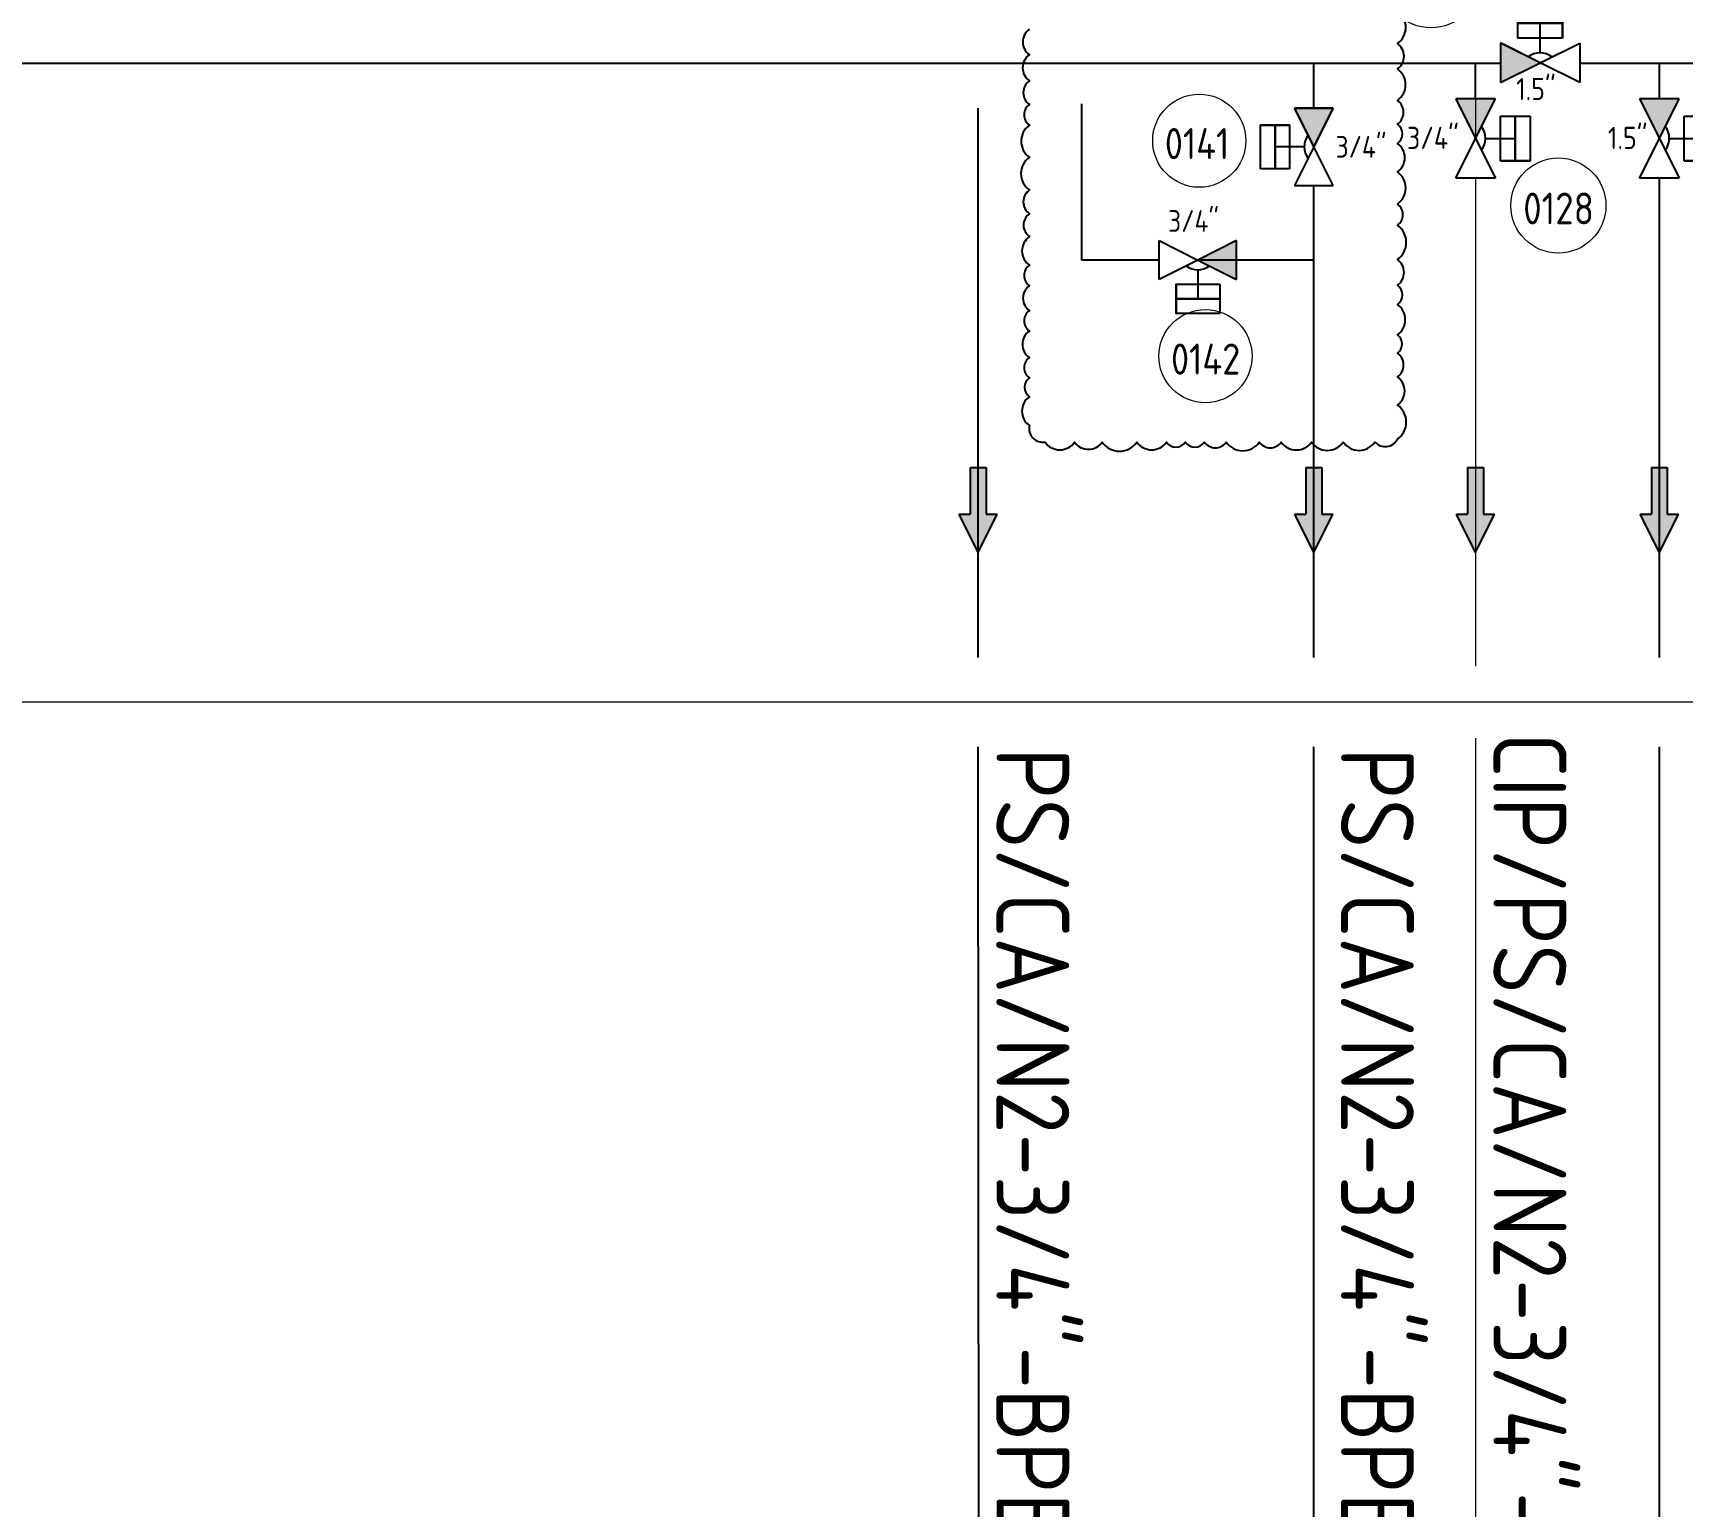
# Model space of a CAD drawing. Header units: millimetres. Extents: x -68339142 to 208, y -167 to 82456658.
# Drawn here: x -68335377 to -68334766, y 82449064 to 82449610 of the extents above; entities that cross this region are included whole.
import ezdxf

# ---------------------------------------------------------------- set-up
doc = ezdxf.new("R2010")
doc.units = ezdxf.units.MM
doc.header["$MEASUREMENT"] = 0
doc.layers.add('AM_8', color=1, linetype='Continuous', lineweight=15)
doc.layers.add('图层01注射用水WFI', color=3, linetype='Continuous', lineweight=5)
for name, color, linetype in [('压缩空气', 130, 'Continuous'), ('文字', 1, 'Continuous'), ('機器', 7, 'Continuous')]:
    doc.layers.add(name, color=color, linetype=linetype)
doc.styles.get("Standard").update_dxf_attribs({"font": 'gbenor.shx', "bigfont": 'gbcbig.shx'})

# ---------------------------------------------------------------- blocks, each defined once
blk = doc.blocks.new('*U379')
at = {"color": 0}
for p, q in [((5.62, 11.25), (-5.63, 11.25)), ((-5.63, 11.25), (0, 0)), ((0, 0), (5.62, 11.25)), ((7.03, -6.33), (7.03, 6.33)), ((7.03, 6.33), (15.47, 6.33)), ((11.25, -6.33), (11.25, 6.33)), ((11.25, 6.33), (11.25, -6.33)), ((15.47, 6.33), (15.47, -6.33)), ((-5.63, -11.25), (0, 0)), ((0, 0), (5.62, -11.25)), ((2.81, 0), (11.25, 0)), ((5.62, -11.25), (-5.63, -11.25))]:
    blk.add_line(p, q, dxfattribs=at)
blk.add_lwpolyline([(7.03, -6.33), (7.03, -6.33), (15.47, -6.33), (15.47, -6.33)], close=True, dxfattribs=at)
at = {"color": 1, "linetype": 'ByBlock', "lineweight": 9}
blk.add_circle((27.46, -15.27), 13.5, dxfattribs=at)
at = {"color": 0}
blk.add_arc((-2.81, 0), 5.62, 323.1301, 36.8699, dxfattribs=at)
at = {"color": 1, "linetype": 'ByBlock', "lineweight": 9}
for tag, p, height in [('尺寸', (-14.61, -3.01), 6.3), ('YQJ_NO', (17.47, -20.6), 9)]:
    blk.add_attdef(tag, p, '', height=height, dxfattribs=at)
for tag, p, height, flags in [('YQJ_ITEMID', (12.3, -9.27), 5, 1), ('YQJ_CODE', (19.75, -12.6), 9, 2), ('YQJ_CLASS_NAME', (12.34, -15.05), 5, 1), ('品牌', (13.52, -20.57), 5, 1), ('供电电源', (13.41, -26.42), 5, 1), ('控制方式', (13.73, -33.14), 5, 1), ('输出信号类型1', (14.15, -39.41), 5, 1), ('输出信号类型2', (13.98, -46.43), 5, 1)]:
    blk.add_attdef(tag, p, '', height=height, dxfattribs=dict(at, flags=flags))
blk = doc.blocks.new('*U43')
h = blk.add_hatch(color=256)
h.dxf.hatch_style = 1
h.paths.add_polyline_path([(5.625, 11.25), (-5.625, 11.25), (0, 0)])
at = {"color": 0}
for p, q in [((5.625, 11.25), (-5.625, 11.25)), ((-5.625, 11.25), (0, 0)), ((0, 0), (5.625, 11.25))]:
    blk.add_line(p, q, dxfattribs=at)
blk = doc.blocks.new('KGJK')
at = {"layer": 'AM_8'}
blk.add_hatch(color=256, dxfattribs=at).paths.add_polyline_path([(5848.81, -1050.61), (5848.81, -1052.35), (5853.94, -1052.35), (5853.94, -1053.56), (5858.11, -1051.48), (5853.94, -1049.39), (5853.94, -1050.61)])
at = {"layer": '文字'}
for p, q in [((5858.11, -1051.48), (5853.94, -1049.39)), ((5853.94, -1049.39), (5853.94, -1050.61)), ((5848.81, -1050.61), (5848.81, -1052.35)), ((5848.81, -1050.61), (5853.94, -1050.61)), ((5858.11, -1051.48), (5853.94, -1053.56)), ((5848.81, -1052.35), (5853.94, -1052.35)), ((5853.94, -1052.35), (5853.94, -1053.56))]:
    blk.add_line(p, q, dxfattribs=at)
blk = doc.blocks.new('*U378')
at = {"color": 0}
for p, q in [((5.62, 11.25), (-5.63, 11.25)), ((-5.63, 11.25), (0, 0)), ((0, 0), (5.62, 11.25)), ((7.03, -6.33), (7.03, 6.33)), ((7.03, 6.33), (15.47, 6.33)), ((11.25, -6.33), (11.25, 6.33)), ((11.25, 6.33), (11.25, -6.33)), ((15.47, 6.33), (15.47, -6.33)), ((-5.63, -11.25), (0, 0)), ((0, 0), (5.62, -11.25)), ((2.81, 0), (11.25, 0)), ((5.62, -11.25), (-5.63, -11.25))]:
    blk.add_line(p, q, dxfattribs=at)
blk.add_lwpolyline([(7.03, -6.33), (7.03, -6.33), (15.47, -6.33), (15.47, -6.33)], close=True, dxfattribs=at)
at = {"color": 1, "linetype": 'ByBlock', "lineweight": 9}
blk.add_circle((23.5, -19.05), 13.5, dxfattribs=at)
at = {"color": 0}
blk.add_arc((-2.81, 0), 5.62, 323.1301, 36.8699, dxfattribs=at)
at = {"color": 1, "linetype": 'ByBlock', "lineweight": 9}
for tag, p, height in [('尺寸', (-19.48, -3.01), 6.3), ('YQJ_NO', (13.51, -24.38), 9)]:
    blk.add_attdef(tag, p, '', height=height, dxfattribs=at)
for tag, p, height, flags in [('YQJ_ITEMID', (12.3, -9.27), 5, 1), ('YQJ_CODE', (15.79, -16.38), 9, 2), ('YQJ_CLASS_NAME', (12.34, -15.05), 5, 1), ('品牌', (13.52, -20.57), 5, 1), ('供电电源', (13.41, -26.42), 5, 1), ('控制方式', (13.73, -33.14), 5, 1), ('输出信号类型1', (14.15, -39.41), 5, 1), ('输出信号类型2', (13.98, -46.43), 5, 1)]:
    blk.add_attdef(tag, p, '', height=height, dxfattribs=dict(at, flags=flags))
blk = doc.blocks.new('*U392')
at = {"color": 0}
for p, q in [((-6.33, 7.03), (-6.33, 15.47)), ((-6.33, 15.47), (6.33, 15.47)), ((6.33, 11.25), (-6.33, 11.25)), ((-6.33, 11.25), (6.33, 11.25)), ((0, 2.81), (0, 11.25)), ((0, 0), (-11.25, 5.62)), ((-11.25, 5.62), (-11.25, -5.63)), ((6.33, 7.03), (-6.33, 7.03)), ((0, 0), (11.25, 5.62)), ((11.25, 5.62), (11.25, -5.63)), ((-11.25, -5.63), (0, 0)), ((11.25, -5.63), (0, 0))]:
    blk.add_line(p, q, dxfattribs=at)
blk.add_lwpolyline([(6.33, 7.03), (6.33, 7.03), (6.33, 15.47), (6.33, 15.47)], close=True, dxfattribs=at)
at = {"color": 1, "linetype": 'ByBlock', "lineweight": 9}
blk.add_circle((-30.95, 23.44), 13.5, dxfattribs=at)
at = {"color": 0}
blk.add_arc((0, -2.81), 5.62, 53.1301, 126.8699, dxfattribs=at)
at = {"color": 1, "linetype": 'ByBlock', "lineweight": 9}
for tag, p, height, flags in [('YQJ_CODE', (-38.66, 26.12), 9, 2), ('YQJ_ITEMID', (12.3, -9.27), 5, 1), ('YQJ_CLASS_NAME', (12.34, -15.05), 5, 1), ('品牌', (13.52, -20.57), 5, 1), ('供电电源', (13.41, -26.42), 5, 1), ('控制方式', (13.73, -33.14), 5, 1), ('输出信号类型1', (14.15, -39.41), 5, 1), ('输出信号类型2', (13.98, -46.43), 5, 1)]:
    blk.add_attdef(tag, p, '', height=height, dxfattribs=dict(at, flags=flags))
for tag, p, height in [('YQJ_NO', (-40.94, 18.11), 9), ('尺寸', (-6.79, -10.59), 6.3)]:
    blk.add_attdef(tag, p, '', height=height, dxfattribs=at)
blk = doc.blocks.new('*U80')
h = blk.add_hatch(color=256)
h.dxf.hatch_style = 1
h.paths.add_polyline_path([(-11.25, 5.63), (-11.25, -5.62), (0, 0)])
at = {"color": 0}
for p, q in [((0, 0), (-11.25, 5.63)), ((-11.25, 5.63), (-11.25, -5.62)), ((-11.25, -5.62), (0, 0))]:
    blk.add_line(p, q, dxfattribs=at)
blk = doc.blocks.new('*U564')
at = {"color": 0}
for p, q in [((0, 0), (-5.63, 11.25)), ((-5.63, 11.25), (5.62, 11.25)), ((5.62, 11.25), (0, 0)), ((-15.47, -6.33), (-15.47, 6.33)), ((-11.25, 6.33), (-11.25, -6.33)), ((-11.25, -6.33), (-11.25, 6.33)), ((-7.03, 6.33), (-7.03, -6.33)), ((0, 0), (-5.62, -11.25)), ((5.63, -11.25), (0, 0)), ((-2.81, 0), (-11.25, 0)), ((-7.03, -6.33), (-15.47, -6.33)), ((-5.62, -11.25), (5.63, -11.25))]:
    blk.add_line(p, q, dxfattribs=at)
blk.add_lwpolyline([(-7.03, 6.33), (-7.03, 6.33), (-15.47, 6.33), (-15.47, 6.33)], close=True, dxfattribs=at)
at = {"color": 1, "linetype": 'ByBlock', "lineweight": 9}
blk.add_circle((-33.23, 1.78), 13.5, dxfattribs=at)
at = {"color": 0}
blk.add_arc((2.81, 0), 5.63, 143.132, 216.8718, dxfattribs=at)
at = {"color": 1, "linetype": 'ByBlock', "lineweight": 9}
for tag, p, height, flags in [('YQJ_CODE', (-40.94, 4.45), 9, 2), ('YQJ_ITEMID', (12.3, -9.27), 5, 1), ('YQJ_CLASS_NAME', (12.34, -15.05), 5, 1), ('品牌', (13.52, -20.57), 5, 1), ('供电电源', (13.41, -26.42), 5, 1), ('控制方式', (13.73, -33.14), 5, 1), ('输出信号类型1', (14.15, -39.41), 5, 1), ('输出信号类型2', (13.98, -46.43), 5, 1)]:
    blk.add_attdef(tag, p, '', height=height, dxfattribs=dict(at, flags=flags))
for tag, p, height in [('YQJ_NO', (-43.22, -3.56), 9), ('尺寸', (6.31, -3.13), 6.3)]:
    blk.add_attdef(tag, p, '', height=height, dxfattribs=at)
blk = doc.blocks.new('*U565')
at = {"color": 0}
for p, q in [((-11.25, -5.63), (-11.25, 5.62)), ((-11.25, 5.62), (0, 0)), ((11.25, 5.63), (0, 0)), ((11.25, -5.62), (11.25, 5.63)), ((0, 0), (-11.25, -5.63)), ((0, 0), (11.25, -5.62)), ((0, -2.81), (0, -11.25)), ((-6.33, -7.03), (6.33, -7.03)), ((6.33, -7.03), (6.33, -15.47)), ((-6.33, -11.25), (6.33, -11.25)), ((6.33, -11.25), (-6.33, -11.25)), ((6.33, -15.47), (-6.33, -15.47))]:
    blk.add_line(p, q, dxfattribs=at)
blk.add_lwpolyline([(-6.33, -7.03), (-6.33, -7.03), (-6.33, -15.47), (-6.33, -15.47)], close=True, dxfattribs=at)
at = {"color": 1, "linetype": 'ByBlock', "lineweight": 9}
blk.add_circle((2.21, -27.88), 13.5, dxfattribs=at)
at = {"color": 0}
blk.add_arc((0, 2.81), 5.63, 233.1332, 306.873, dxfattribs=at)
at = {"color": 1, "linetype": 'ByBlock', "lineweight": 9}
for tag, p, height in [('尺寸', (-8.61, 8.16), 6.3), ('YQJ_NO', (-7.79, -33.22), 9)]:
    blk.add_attdef(tag, p, '', height=height, dxfattribs=at)
for tag, p, height, flags in [('YQJ_ITEMID', (12.3, -9.27), 5, 1), ('YQJ_CLASS_NAME', (12.34, -15.05), 5, 1), ('YQJ_CODE', (-5.51, -25.21), 9, 2), ('品牌', (13.52, -20.57), 5, 1), ('供电电源', (13.41, -26.42), 5, 1), ('控制方式', (13.73, -33.14), 5, 1), ('输出信号类型1', (14.15, -39.41), 5, 1), ('输出信号类型2', (13.98, -46.43), 5, 1)]:
    blk.add_attdef(tag, p, '', height=height, dxfattribs=dict(at, flags=flags))
blk = doc.blocks.new('*U567')
h = blk.add_hatch(color=256)
h.dxf.hatch_style = 1
h.paths.add_polyline_path([(11.25, -5.63), (11.25, 5.62), (0, 0)])
at = {"color": 0}
for p, q in [((11.25, 5.62), (0, 0)), ((11.25, -5.63), (11.25, 5.62)), ((0, 0), (11.25, -5.63))]:
    blk.add_line(p, q, dxfattribs=at)

msp = doc.modelspace()

# ---------------------------------------------------------------- linework, layer by layer
at = {"color": 3}
for p, q in [((-68334833.50609, 82449598.33913), (-68335521.16023, 82449598.33916)), ((-68334842.70891, 82449585.26131), (-68334842.70891, 82449598.33451)), ((-68334818.34687, 82449598.33913), (-68334819.31376, 82449598.33913)), ((-68332875.67593, 82449598.33903), (-68334804.15455, 82449598.33912)), ((-68334774.63708, 82449585.26129), (-68334774.63708, 82449598.33449)), ((-68334774.63711, 82449463.10517), (-68334774.63711, 82449555.90974)), ((-68334774.63711, 82449378.32455), (-68334774.63711, 82449467.8203)), ((-68334774.63711, 82449333.2427), (-68334774.63711, 82449345.32455)), ((-68334774.63711, 82448817.85783), (-68334774.63711, 82449336.28099))]:
    msp.add_line(p, q, dxfattribs=at)
at = {"color": 4}
for p, q in [((-68334902.60933, 82449581.83473), (-68334902.6084, 82449598.33913)), ((-68335026.95122, 82449469.29388), (-68335026.9513, 82449581.84781)), ((-68334988.56788, 82449525.55776), (-68334988.56534, 82449583.33914)), ((-68334902.61015, 82449567.4602), (-68334902.61015, 82449567.46541)), ((-68334902.61571, 82449469.2808), (-68334902.61096, 82449553.09088)), ((-68334959.95933, 82449525.55776), (-68334988.56788, 82449525.55776)), ((-68334902.61252, 82449525.55776), (-68334945.5902, 82449525.55776)), ((-68335026.95115, 82449378.33774), (-68335026.95122, 82449469.29388)), ((-68334902.62087, 82449378.32466), (-68334902.61571, 82449469.2808)), ((-68335026.63142, 82448896.20052), (-68335026.95113, 82449345.33774)), ((-68334902.67339, 82448452.28835), (-68334902.62274, 82449345.32466))]:
    msp.add_line(p, q, dxfattribs=at)
msp.add_lwpolyline([(-68335007.96463, 82449610.99528, 0.52056705), (-68335007.96463, 82449601.59314, 0.52056705), (-68335007.96463, 82449591.89517, 0.52056705), (-68335007.96463, 82449583.16016, 0.52056705), (-68335007.96463, 82449575.47906, 0.52056705), (-68335007.96463, 82449563.63279, 0.52056705), (-68335007.96463, 82449551.48825, 0.52056705), (-68335007.96463, 82449542.69648, 0.52056705), (-68335007.96463, 82449534.23634, 0.52056705), (-68335007.96463, 82449523.65517, 0.52056705), (-68335007.96463, 82449516.02086, 0.52056705), (-68335007.96463, 82449506.84191, 0.52056705), (-68335007.96463, 82449499.26742, 0.52056705), (-68335007.96463, 82449489.39529, 0.52056705), (-68335007.96463, 82449481.91907, 0.52056705), (-68335007.96463, 82449474.92952, 0.52056705), (-68335007.96463, 82449464.24194, 0.52056705), (-68335002.19155, 82449458.11585, 0.52056705), (-68334991.23703, 82449458.11585, 0.52056705), (-68334981.00357, 82449458.11585, 0.52056705), (-68334968.15304, 82449458.11585, 0.52056705), (-68334957.21317, 82449458.11585, 0.52056705), (-68334950.26817, 82449458.11585, 0.52056705), (-68334943.1126, 82449458.11585, 0.52056705), (-68334935.0728, 82449458.11585, 0.52056705), (-68334922.8184, 82449458.11585, 0.52056705), (-68334914.72327, 82449458.11585, 0.52056705), (-68334903.52562, 82449458.11585, 0.52056705), (-68334891.74201, 82449458.11585, 0.52056705), (-68334880.03064, 82449458.11585, 0.52056705), (-68334871.67242, 82449459.2029, 0.52056705), (-68334871.67242, 82449471.83553, 0.52056705), (-68334871.67242, 82449482.24662, 0.52056705), (-68334871.67242, 82449491.11224, 0.52056705), (-68334871.67242, 82449497.80861, 0.52056705), (-68334871.67242, 82449509.06954, 0.52056705), (-68334871.67242, 82449516.21331, 0.52056705), (-68334871.67242, 82449525.73977, 0.52056705), (-68334871.67242, 82449538.41085, 0.52056705), (-68334871.67242, 82449546.27486, 0.52056705), (-68334871.67242, 82449558.1669, 0.52056705), (-68334871.67242, 82449568.69518, 0.52056705), (-68334871.67242, 82449575.86418, 0.52056705), (-68334871.67242, 82449584.66389, 0.52056705), (-68334871.67242, 82449596.30487, 0.52056705), (-68334871.67242, 82449605.71291, 0.52056705), (-68334871.67242, 82449617.8135, 0.52056705)], format="xyb")
at = {"layer": '压缩空气', "lineweight": 9}
msp.add_line((-68332814.03813, 82449361.82899), (-68336852.07748, 82449361.82908), dxfattribs=at)
at = {"layer": '图层01注射用水WFI', "color": 3, "lineweight": 9}
for p, q in [((-68334842.70891, 82449598.33458), (-68334842.70891, 82449570.58553)), ((-68334842.70891, 82449555.90976), (-68334842.70892, 82449465.45865)), ((-68334842.70892, 82449472.47068), (-68334842.70893, 82449375.13455)), ((-68334842.70894, 82449348.51455), (-68334842.70905, 82448412.07943))]:
    msp.add_line(p, q, dxfattribs=at)

# ---------------------------------------------------------------- block references
ref = msp.add_blockref('*U392', (-68334818.83032, 82449598.58085), dxfattribs=dict(xscale=1.304513100000001, yscale=1.304513100000001, zscale=1.304513100000001))
ref.add_attrib('YQJ_NO', '0129', (-68334872.23745, 82449622.20397), dxfattribs={"color": 1, "linetype": 'ByBlock', "lineweight": 9, "height": 11.740618})
ref.add_attrib('尺寸', '1.5"', (-68334827.68936, 82449584.76302), dxfattribs={"color": 1, "linetype": 'ByBlock', "lineweight": 9, "height": 8.218433})
for name, p, xscale, yscale, zscale in [('*U80', (-68334818.83032, 82449598.58085), 1.304513100000001, 1.304513100000001, 1.304513100000001), ('*U43', (-68334902.60865, 82449567.4628), 1.277504460777601, 1.277504460777601, 1.277504460777601), ('*U43', (-68334842.70891, 82449570.58553), 1.304513100000001, 1.304513100000001, 1.304513100000001), ('*U43', (-68334774.63708, 82449570.58552), 1.304513100000001, 1.304513100000001, 1.304513100000001), ('*U567', (-68334945.58721, 82449525.55916), 1.277504460777601, 1.277504460777601, 1.277504460777601)]:
    msp.add_blockref(name, p, dxfattribs=dict(xscale=xscale, yscale=yscale, zscale=zscale))
ref = msp.add_blockref('*U564', (-68334902.60884, 82449567.4628), dxfattribs=dict(xscale=1.277504460777601, yscale=1.277504460777601, zscale=1.277504460777601))
ref.add_attrib('YQJ_NO', '0141', (-68334957.81925, 82449562.9199), dxfattribs={"color": 1, "linetype": 'ByBlock', "lineweight": 9, "height": 11.49754})
ref.add_attrib('尺寸', '3/4"', (-68334894.55415, 82449563.45788), dxfattribs={"color": 1, "linetype": 'ByBlock', "lineweight": 9, "height": 8.048278})
ref = msp.add_blockref('*U378', (-68334842.70891, 82449570.58553), dxfattribs=dict(xscale=1.304513100000001, yscale=1.304513100000001, zscale=1.304513100000001))
ref.add_attrib('YQJ_NO', '0128', (-68334825.08249, 82449538.77563), dxfattribs={"color": 1, "linetype": 'ByBlock', "lineweight": 9, "height": 11.740618})
ref.add_attrib('尺寸', '3/4"', (-68334868.12282, 82449566.65947), dxfattribs={"color": 1, "linetype": 'ByBlock', "lineweight": 9, "height": 8.218433})
ref = msp.add_blockref('*U379', (-68334774.63708, 82449570.58552), dxfattribs=dict(xscale=1.304513100000001, yscale=1.304513100000001, zscale=1.304513100000001))
ref.add_attrib('YQJ_NO', '0132', (-68334751.85126, 82449543.70609), dxfattribs={"color": 1, "linetype": 'ByBlock', "lineweight": 9, "height": 11.740618})
ref.add_attrib('尺寸', '1.5"', (-68334793.69555, 82449566.65945), dxfattribs={"color": 1, "linetype": 'ByBlock', "lineweight": 9, "height": 8.218433})
ref = msp.add_blockref('*U565', (-68334945.5874, 82449525.55916), dxfattribs=dict(xscale=1.277504460777601, yscale=1.277504460777601, zscale=1.277504460777601))
ref.add_attrib('YQJ_NO', '0142', (-68334955.53316, 82449483.1233), dxfattribs={"color": 1, "linetype": 'ByBlock', "lineweight": 9, "height": 11.49754})
ref.add_attrib('尺寸', '3/4"', (-68334956.58292, 82449535.97864), dxfattribs={"color": 1, "linetype": 'ByBlock', "lineweight": 9, "height": 8.048278})
at = {"layer": '機器', "lineweight": 9, "xscale": -3.384651308526882, "yscale": 3.384651308526882, "zscale": 3.384651308526882, "rotation": 90}
for p in [(-68338585.84695, 82469244.95199), (-68338461.51443, 82469244.94631), (-68338401.6047, 82469244.93906), (-68338333.53288, 82469244.93905)]:
    msp.add_blockref('KGJK', p, dxfattribs=at)

# ---------------------------------------------------------------- texts
at = {"color": 3, "insert": (-68334822.66665, 82449102.47389), "char_height": 26.99268, "attachment_point": 5, "rotation": 270}
msp.add_mtext('CIP/PS/CA/N2-3/4"-BPE-316L-SF4', dxfattribs=at)
at = {"layer": '压缩空气', "lineweight": 9, "char_height": 26.99268, "attachment_point": 5, "rotation": 270}
for insert in [(-68335006.76074, 82449126.63619), (-68334879.14701, 82449126.61509)]:
    msp.add_mtext('PS/CA/N2-3/4"-BPE-316L-SF4', dxfattribs=dict(at, insert=insert))

doc.saveas('drawing.dxf')
